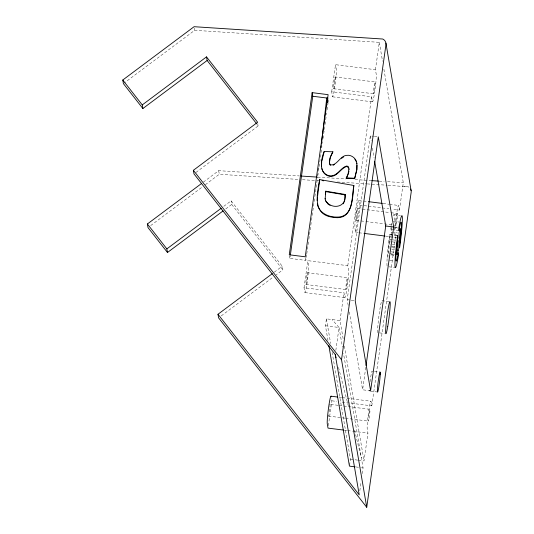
<?xml version="1.0" encoding="UTF-8"?>
<svg xmlns="http://www.w3.org/2000/svg" width="534" height="534" viewBox="0 0 534 534"><rect width="100%" height="100%" fill="white"/><g stroke="black" fill="none" stroke-linecap="round" stroke-linejoin="round"><path stroke-width="0.4" stroke-dasharray="2.67 2" d="M317.777 175.225L317.964 173.583M318.444 169.478L318.631 167.83M392.316 239.813L389.92 239.512L389.58 242.222A13.11 0.881 -82.8 0 0 389.152 253.55M306.663 254.671L305.855 260.405L289.882 258.396L290.302 255.426M306.776 253.85L308.745 239.933M308.859 239.112L310.708 226.009M310.821 225.194L311.402 221.096M311.516 220.275L312.096 216.183M312.21 215.362L314.059 202.259M314.179 201.445L314.753 197.346M314.873 196.532L316.722 183.429M316.836 182.608L317.643 176.874M317.757 176.06L318.337 171.961M318.451 171.147L319.606 162.957M319.726 162.136L320.3 158.044M320.42 157.223L321.922 146.576M322.382 143.299L322.616 141.664M323.077 138.386L324.231 130.196M324.345 129.382L324.926 125.283M325.039 124.469L326.314 115.457M326.428 114.636L326.661 113.001M327.122 109.724L328.043 103.175M328.163 102.354L328.737 98.263M304.026 287.746L307.851 260.659L347.788 265.685L348.582 269.984A14.118 0.955 -82.8 0 1 347.961 280.724A14.118 0.955 -82.8 0 1 345.832 294.821L345.531 296.116A14.118 0.955 -82.8 0 1 344.73 297.284L343.963 292.772L304.026 287.746L304.801 292.252A14.118 0.955 -82.8 0 0 307.264 281.758A14.118 0.955 -82.8 0 0 308.652 264.957L307.851 260.659M331.687 91.768L335.512 64.681L375.442 69.707L376.216 74.213A14.118 0.955 -82.8 0 1 374.661 92.195A14.118 0.955 -82.8 0 1 372.298 100.752L371.624 96.794L331.687 91.768L332.362 95.726A14.118 0.955 -82.8 0 0 334.725 87.162A14.118 0.955 -82.8 0 0 336.28 69.186L335.512 64.681M327.976 340.545L325.453 325.767L326.428 318.851L340.038 320.567L343.122 338.623M335.826 350.424L339.063 327.482L332.081 319.566M340.038 320.567L343.963 292.772M347.788 265.685L371.624 96.794M375.442 69.707L379.307 42.333L194.703 30.304L124.062 83.117M328.357 425.711L331.868 400.82L331.38 397.964M355.644 232.343L359.502 205.049L358.768 200.764A14.118 0.955 -82.8 0 0 356.305 211.264A14.118 0.955 -82.8 0 0 354.916 228.065L355.644 232.343L358.094 232.65M348.188 305.401L347.207 299.667L370.322 135.87L373.52 136.277M349.556 465.368L350.424 459.22L332.181 352.507M370.596 390.795L362.606 389.787L365.81 367.092M359.816 490.793L361.084 481.781M362.239 473.585L363.053 467.851L343.529 353.608M358.427 460.228L364.028 460.935L367.946 433.147L367.218 428.862A14.118 0.955 -82.8 0 1 367.325 423.642L367.492 421.573A14.118 0.955 -82.8 0 1 369.468 406.588A14.118 0.955 -82.8 0 1 371.07 401.568L371.804 405.847L340.018 401.842M371.804 405.847L395.581 237.376L394.846 233.091A14.118 0.955 -82.8 0 1 396.235 216.29A14.118 0.955 -82.8 0 1 398.704 205.797L399.432 210.076L392.096 209.154M399.432 210.076L403.297 182.701L383.799 68.599M396.809 235.18L389.733 234.286L389.68 237.917A19.665 1.328 -82.8 0 0 387.878 258.062M387.083 265.985A26.219 1.769 -82.8 0 1 387.597 252.442L388.004 248.237A26.219 1.769 -82.8 0 1 389.66 234.78L389.733 234.286M398.951 230.534L390.968 229.533L391.115 228.619A19.665 1.328 -82.8 0 1 391.542 226.363M391.075 225.748L391.822 221.71M391.175 235.354L391.429 230.247A13.11 0.881 -82.8 0 1 392.51 228.665M195.985 172.415L258.256 125.857L257.882 123.694M203.361 182.134L218.693 170.673L299.354 175.933M150.661 225.602L202.646 186.726M205.31 184.737L219.307 174.271L299.133 179.477M223.833 206.298L231.115 200.851L282.239 266.226L282.86 269.83L276.232 274.783M225.769 208.914L231.729 204.455L231.115 200.851M274.289 272.166L282.239 266.226M221.25 315.894L272.921 277.259M317.643 177.121L345.919 178.963M355.063 179.558L370.863 180.592M379.18 181.133L384.173 181.453M387.497 181.673L403.297 182.701M302.464 179.698L316.602 180.619M317.43 180.672L319.926 180.832M337.388 181.974L366.491 183.87M367.325 183.923L387.284 185.231M388.111 185.285L408.463 186.88A5.834 5.687 -9.7 0 1 408.964 187.22M335.118 76.936A5.947 0.4 -82.8 0 1 334.291 86.047A5.947 0.4 -82.8 0 1 333.657 85.513A5.947 0.4 -82.8 0 1 335.118 76.936L375.048 81.962A5.947 0.4 -82.8 0 1 374.227 91.08A5.947 0.4 -82.8 0 1 373.593 90.54A5.947 0.4 -82.8 0 1 375.048 81.962M333.596 88.731L373.526 93.757M332.548 96.821L372.485 101.854M374.321 136.377L378.312 136.878M403.911 186.313L408.463 186.88M358.648 200.424L362.719 200.938M363.534 201.044L367.612 201.552M383.092 203.501L388.799 204.222M389.613 204.322L398.578 205.457M359.502 205.049L367.652 206.071M368.467 206.177L381.503 207.819M382.317 207.92L388.839 208.741M357.6 208.52A5.947 0.4 -82.8 0 1 356.779 217.632A5.947 0.4 -82.8 0 1 356.145 217.098A5.947 0.4 -82.8 0 1 357.6 208.52L361.678 209.034M362.493 209.134L390.2 212.625M391.015 212.726L397.536 213.547A5.947 0.4 -82.8 0 1 396.709 222.658A5.947 0.4 -82.8 0 1 396.081 222.124A5.947 0.4 -82.8 0 1 397.536 213.547M394.012 214.655L400.4 215.462M393.271 221.316L398.858 222.017M356.085 220.308L360.156 220.822M360.971 220.929L365.049 221.443M365.863 221.543L396.014 225.341M394.139 226.863L398.931 227.471M394.739 227.404L397.837 227.798M393.198 227.858L397.99 228.459M391.062 232.143L397.45 232.951M389.66 234.78L397.65 235.788M358.908 232.757L363.794 233.371M385.802 236.141L395.581 237.376M389.827 236.902L397.817 237.904M393.117 239.913L397.109 240.42M392.203 241.862L396.195 242.369M392.296 244.479L395.494 244.879M391.662 246.494L394.86 246.902M391.589 246.988L394.786 247.389M391.863 249.331L395.06 249.732M391.155 251.848L394.352 252.248M389.954 253.65L394.746 254.251M391.255 254.458L394.446 254.858M391.175 254.912L394.372 255.312M389.653 260.158L393.985 260.712M388.912 266.82L395.3 267.627M307.484 272.707A5.947 0.4 -82.8 0 1 306.663 281.818A5.947 0.4 -82.8 0 1 306.029 281.284A5.947 0.4 -82.8 0 1 307.484 272.707L347.42 277.733A5.947 0.4 -82.8 0 1 346.593 286.851A5.947 0.4 -82.8 0 1 345.965 286.311A5.947 0.4 -82.8 0 1 347.42 277.733M305.962 284.502L345.899 289.528M381.99 300.695L389.98 301.703M304.921 292.592L344.857 297.625M347.207 299.667L350.404 300.068M351.198 300.168L355.197 300.669M325.453 325.767L339.063 327.482L342.407 347.08M379.467 332.876L384.26 333.476M374.534 371.344L380.121 372.044M370.356 391.122L377.545 392.029M339.163 397.223L341.606 397.53M342.421 397.636L370.95 401.228M331.868 400.82L336.76 401.434M330.786 404.392L338.122 405.319M338.936 405.419L343.008 405.933M343.823 406.034L369.902 409.318A5.947 0.4 -82.8 0 1 369.081 418.429A5.947 0.4 -82.8 0 1 368.447 417.895A5.947 0.4 -82.8 0 1 369.902 409.318M328.45 416.079L344.75 418.135M345.565 418.235L368.387 421.112M344.317 430.17L346.76 430.477M347.574 430.578L352.467 431.198M353.281 431.298L367.946 433.147M350.424 459.22L357.626 460.128M355.851 466.943L360.65 467.55M361.451 467.651L363.053 467.851M257.234 124.549L258.256 125.857M231.729 204.455L282.86 269.83M338.523 367.385L348.762 407.575M354.489 430.084L361.364 457.972M379.307 42.333L382.538 61.216M370.322 135.87L371.163 140.789M372.425 148.158L374.107 157.991M349.309 311.956L362.606 389.787M344.383 346.012L364.028 460.935M326.428 318.851L330.639 343.475M305.361 257.522L305.855 260.405M289.388 255.512L289.882 258.396M194.336 28.142L194.703 30.304M218.693 170.673L219.307 174.271M390.895 227.571L390.968 229.533M389.92 239.512L390.094 244.325M377.865 332.675A16.133 1.088 -82.8 0 1 379.127 314.453A16.133 1.088 -82.8 0 1 382.13 301.083M370.082 381.67A10.086 0.681 -82.8 0 1 372.271 371.824M369.848 390.601A10.086 0.681 -82.8 0 1 369.428 390.241M393.258 215.756A26.219 1.769 -82.8 0 1 394.185 222.898M330.025 404.432A5.947 0.4 -82.8 0 1 329.144 413.403M328.864 414.905A5.947 0.4 -82.8 0 1 328.397 415.939M329.685 404.926A5.947 0.4 -82.8 0 1 329.798 404.538"/><path stroke-width="0.8" d="M380.221 374.721L380.255 372.825A10.086 0.681 -82.8 0 0 378.139 382.09A10.086 0.681 -82.8 0 0 377.959 391.202A10.086 0.681 -82.8 0 0 380.221 374.721L380.255 372.825M348.962 168.918L348.075 173.877L346.272 178.296L354.623 178.696L356.886 169.765L356.832 163.177M325.153 198.968L325.78 191.179L345.084 194.449L344.79 198.401M329.398 162.623L330.533 156.963L332.902 151.816L324.211 151.469C320.807 159.259 318.464 174.171 329.885 176.333C337.415 177.134 340.599 167.923 347.06 166.381L348.695 167.87M357.046 165.166L356.805 169.318L354.623 178.696M321.682 161.829L321.515 166.802M317.183 200.59L317.456 197.56M317.596 196.045L319.699 179.591L353.862 185.478C352.38 198.361 352.927 220.729 333.61 217.351C312.483 215.342 316.709 194.89 319.699 179.591M345.084 194.449C347.14 207.733 331.26 210.156 325.526 200.457M321.021 147.297L321.208 145.655M321.401 144.013L326.741 98.009L327.315 102.581M312.15 92.642L289.268 254.791L305.241 256.801L328.123 94.658L312.15 92.642L312.764 96.247L290.416 254.605M272.307 273.655L217.985 314.266L218.6 317.87L366.738 507.3L341.52 359.722L386.002 44.302A5.834 5.687 -9.7 0 0 384.994 40.924L384.627 40.457A5.834 5.687 -9.7 0 0 382.704 39.022L194.089 26.7L122.78 80.013L123.394 83.618L142.872 108.522L207.132 60.482L206.511 56.878L142.251 104.918L142.872 108.522M366.044 365.45L385.728 225.995L374.668 161.268M393.712 227.003L370.596 390.795L355.197 300.669L378.312 136.878L393.712 227.003L385.728 225.995M366.738 507.3L411.22 191.88A5.834 5.687 -9.7 0 0 410.533 189.016M353.862 185.478C351.579 197.159 353.828 217.718 336.413 217.071C328.29 217.131 318.878 212.719 317.309 203.995M325.333 194.443L325.78 191.179M398.251 250.139L397.883 252.035A13.11 0.881 -82.8 0 1 397.57 243.224L397.91 240.52L398.251 250.139L396.655 249.939M321.835 161.088L324.211 151.469M344.283 201.118L344.724 199.102M348.155 174.324L348.976 171.147M343.242 203.788L344.136 201.785M346.272 178.296L347.841 174.985M332.902 151.816C330.846 155.694 327.702 160.914 330.332 165.226L329.591 163.724M336.066 357.733L335.245 354.523L193.996 173.897L193.381 170.293L257.635 122.253L206.511 56.878M223.119 210.89L167.476 252.495L147.998 227.591L147.384 223.986L201.365 183.629M167.476 252.495L166.855 248.891L221.183 208.28M333.176 165.306L334.384 164.452M341.526 158.331L343.542 157.029M346.199 177.842L354.549 178.243M301.016 176.04L316.816 177.068M371.697 180.646L378.352 181.079M312.764 96.247L328.076 98.176M368.427 201.658L382.277 203.401M364.609 233.471L384.987 236.041M331.013 396.195L337.535 397.016M343.502 430.064L328.016 428.114L327.282 423.836A14.118 0.955 -82.8 0 1 328.67 407.035A14.118 0.955 -82.8 0 1 331.14 396.535M355.05 466.843L349.45 466.135L328.824 345.471M325.86 191.626L345.158 194.903M322.049 180.519L323.564 180.832M330.252 164.772C336.794 166.281 339.918 155.861 346.533 155.367C351.612 154.506 356.425 158.605 356.906 163.624M349.036 169.371L348.615 167.422L346.98 165.927C341.359 167.175 338.736 173.957 333.082 175.579C328.236 177.074 322.963 173.49 321.855 168.677M328.784 204.569L330.112 205.35M328.123 204.175L325.606 200.904L325.079 198.521M207.132 60.482L256.721 123.895M122.78 80.013L142.251 104.918M193.381 170.293L341.52 359.722M147.384 223.986L166.855 248.891M217.985 314.266L359.235 494.891L335.245 354.523M354.903 159.099L356.378 161.722M385.915 43.114L411.133 190.691M347.934 166.368L348.008 166.822M399.732 240.06L399.392 242.77L399.045 233.151L399.419 231.255A13.11 0.881 -82.8 0 1 399.732 240.06M397.817 237.904L397.67 238.925A19.665 1.328 -82.8 0 0 395.874 259.604A19.665 1.328 -82.8 0 0 398.197 253.663L398.344 252.749L398.364 255.819A26.219 1.769 -82.8 0 1 394.953 265.592A26.219 1.769 -82.8 0 1 397.65 235.788L397.723 235.294L397.817 237.904M399.632 244.365L399.579 247.996L399.652 247.502A26.219 1.769 -82.8 0 0 402.349 217.698A26.219 1.769 -82.8 0 0 398.931 227.471L398.951 230.534L399.105 229.627A19.665 1.328 -82.8 0 1 401.421 223.686A19.665 1.328 -82.8 0 1 399.632 244.365M387.744 326.414A16.133 1.088 -82.8 0 0 389.98 301.703A16.133 1.088 -82.8 0 0 386.029 324.952A16.133 1.088 -82.8 0 0 387.744 326.414"/></g></svg>
